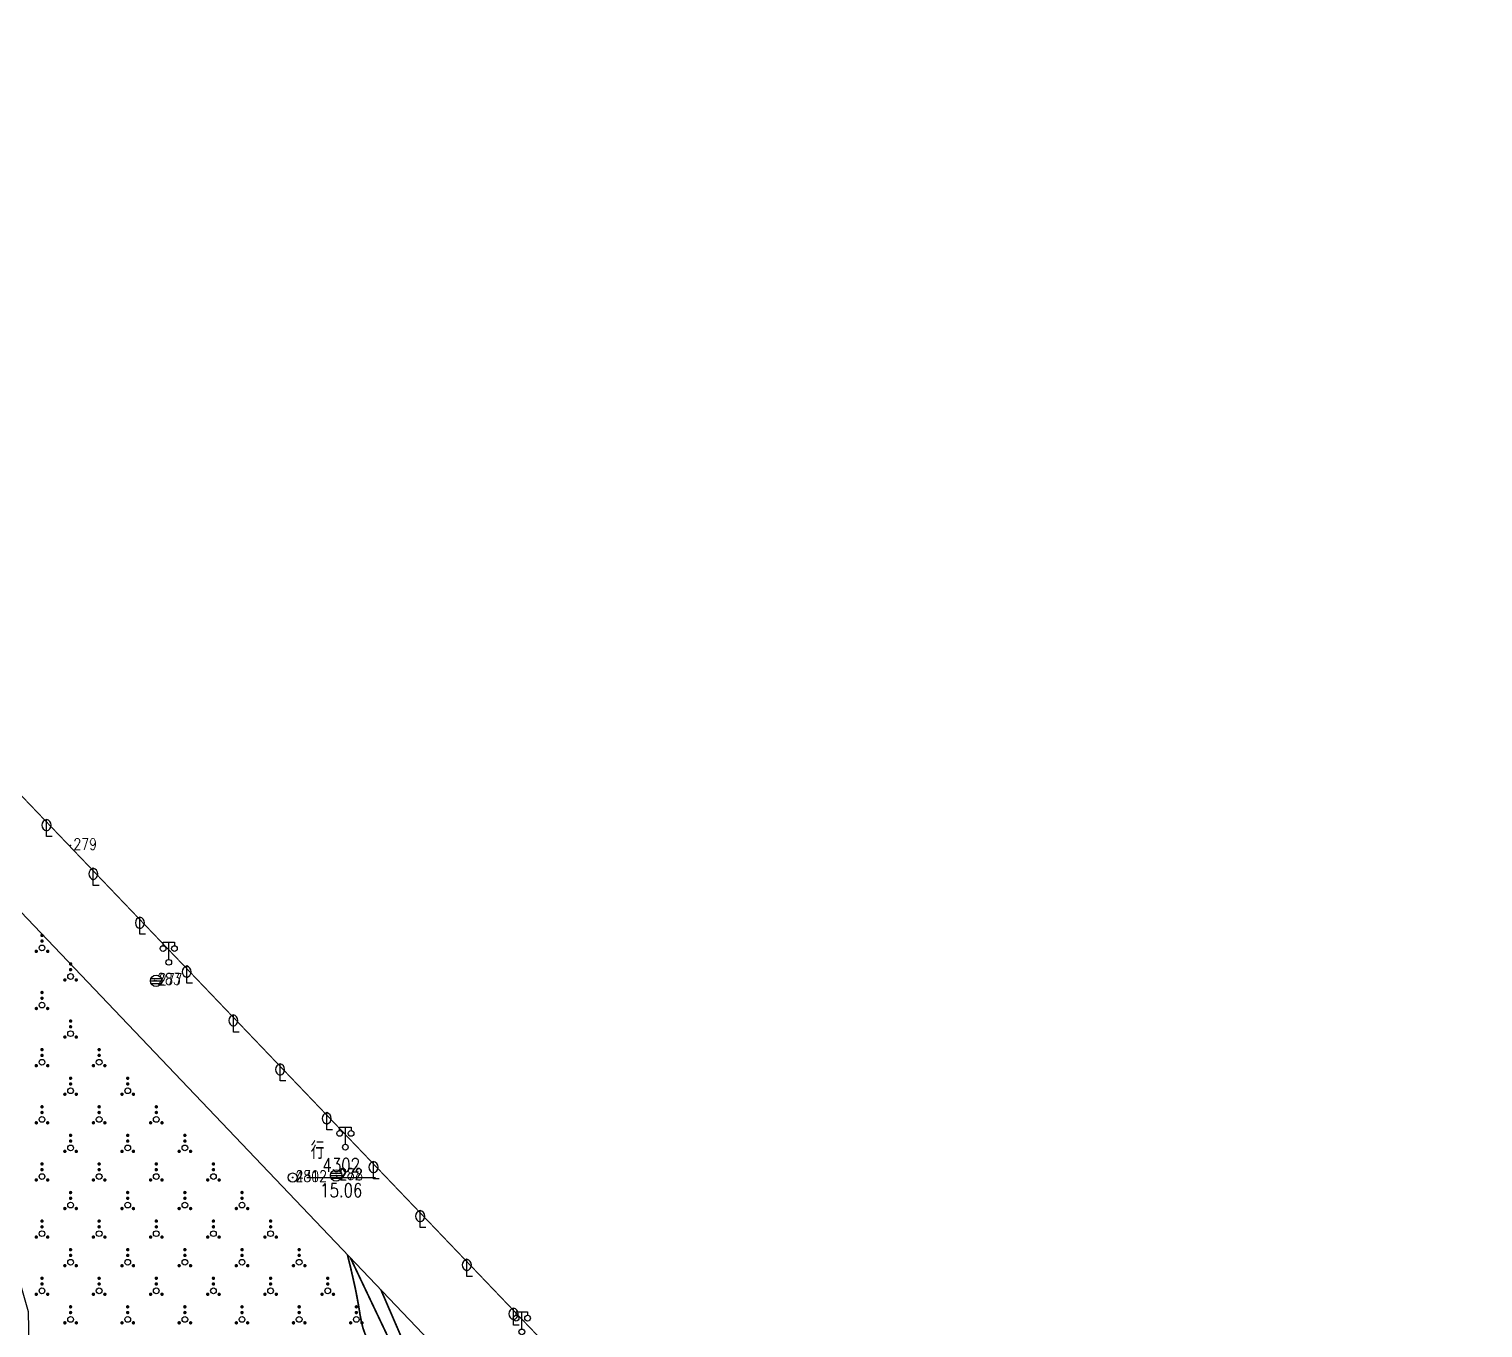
# Model space of a CAD drawing. Extents: x 1196 to 2163, y 619 to 1882.
# Drawn here: x 2029.8 to 2157, y 1087.4 to 1201.1 of the extents above; entities that cross this region are included whole.
import ezdxf
from ezdxf.enums import TextEntityAlignment as Align

# ---------------------------------------------------------------- set-up
doc = ezdxf.new("R2010")
doc.units = 0
doc.header["$LTSCALE"] = 0.5
doc.header["$PDSIZE"] = 0.2
doc.linetypes.add('X3', pattern=[5, 4, -1])
doc.layers.get('0').update_dxf_attribs({"linetype": 'CONTINUOUS'})
for name, color, linetype in [('COMPONENT', 4, 'CONTINUOUS'), ('DGX', 2, 'CONTINUOUS'), ('DLDW', 11, 'CONTINUOUS'), ('DLSS', 4, 'CONTINUOUS'), ('KZD', 1, 'CONTINUOUS'), ('ZBTZ', 3, 'CONTINUOUS'), ('ZDH', 1, 'CONTINUOUS')]:
    doc.layers.add(name, color=color, linetype=linetype)
doc.styles.add('HZ', font='rs.shx', dxfattribs={"width": 0.8, "bigfont": 'hztxt.shx'})
doc.linetypes.add('1161', pattern='A,0,[149,AAA.SHX,S=0.15,R=0,X=0,Y=0],-1.6', length=1.6)

# ---------------------------------------------------------------- blocks, each defined once
blk = doc.blocks.new('gc097')
for p, q in [((-1, 2.9), (-1, 3.5)), ((-1, 3.5), (1, 3.5)), ((0, 0.5), (0, 3.5)), ((1, 3.5), (1, 2.9))]:
    blk.add_line(p, q)
for centre in [(-1, 2.4), (1, 2.4), (0, 0)]:
    blk.add_circle(centre, 0.5)
blk = doc.blocks.new('gc160')
at = {"const_width": 0.3}
for points in [[(-0.15, 2.2, 1), (0.15, 2.2, 1)], [(-0.15, 1.2, 1), (0.15, 1.2, 1)], [(-1.15, -0.6, 1), (-0.85, -0.6, 1)], [(0.85, -0.6, 1), (1.15, -0.6, 1)]]:
    blk.add_lwpolyline(points, format="xyb", close=True, dxfattribs=at)
blk.add_circle((0, 0), 0.5)
blk = doc.blocks.new('gc143')
for p, q in [((0, 0), (0, 3)), ((1, 0), (0, 0))]:
    blk.add_line(p, q)
for centre, start, end in [((0.225, 2), 102.68038, 257.31962), ((-0.225, 2), 282.68038, 77.31962)]:
    blk.add_arc(centre, 1.025, start, end)
blk = doc.blocks.new('gcbj0103')
for p, q in [((-1, 0), (1, 0)), ((-0.9, 0.43), (0.9, 0.43)), ((-0.88, -0.47), (0.88, -0.47))]:
    blk.add_line(p, q)
blk.add_circle((0, 0), 1)
blk = doc.blocks.new('gc117')
blk.add_circle((0, 0), 0.8)
blk.add_point((0, 0))

msp = doc.modelspace()

# ---------------------------------------------------------------- linework, layer by layer
at = {"layer": 'DGX', "color": 3, "linetype": 'Continuous', "const_width": 0.15}
msp.add_lwpolyline([(2061.81, 1085.22), (2061.72, 1085.23), (2061.56, 1085.26), (2061.36, 1085.31), (2061.12, 1085.37), (2060.85, 1085.45), (2060.53, 1085.54), (2060.21, 1085.68), (2059.92, 1085.89), (2059.65, 1086.16), (2059.42, 1086.51), (2059.22, 1086.93), (2059.05, 1087.42), (2058.91, 1087.98), (2058.79, 1088.61), (2058.68, 1089.3), (2058.54, 1090.07), (2058.38, 1090.89), (2058.18, 1091.78), (2057.96, 1092.74), (2057.71, 1093.76), (2057.7, 1093.81)], dxfattribs=at)
at = {"layer": 'DLSS', "linetype": 'Continuous', "const_width": 0.1, "flags": 128}
msp.add_lwpolyline([(2156.98, 1000.29), (1965.55, 1200.54)], dxfattribs=at)
at = {"layer": 'DLSS', "linetype": 'X3', "const_width": 0.15}
for points in [[(2057.96, 1093.54, -0.065855), (2065.69, 1072.75, -0.033678), (2067.29, 1062.66, -0.00283), (2067.39, 1061.45, 0.020932), (2067.41, 1061.24, 0.035432), (2067.66, 1060.23, -0.027074), (2067.95, 1059.06, -0.011188), (2068.13, 1058.05, -0.0095), (2068.29, 1056.84, -0.026146), (2068.36, 1055.66, -0.024824), (2068.31, 1054.41, -0.032514), (2068.12, 1053.18, -0.020015), (2067.57, 1051.15, -0.014182), (2066.46, 1047.89, -0.025835), (2065.72, 1046.19, -0.000143), (2065.02, 1044.79, -0.000163), (2064.41, 1043.55, -0.000182), (2062.15, 1039.03, -0.000879), (2061.69, 1038.1, -0.015693), (2061.42, 1037.61, 0.003006), (2059.88, 1034.94, 0.008102)], [(2060.63, 1090.74, -0.054946), (2066.79, 1073.01, -0.033678)]]:
    msp.add_lwpolyline(points, format="xyb", dxfattribs=at)
at = {"layer": 'KZD', "linetype": 'Continuous'}
msp.add_line((2054.15, 1100.58), (2060.15, 1100.58), dxfattribs=at)
at = {"layer": 'ZBTZ', "linetype": '1161', "flags": 128}
msp.add_lwpolyline([(2121.82, 1026.51), (2151.19, 995.67), (2151.42, 993.36), (2151.53, 990.43), (2151.53, 989.01), (2151.38, 988.34), (2151, 986.93), (2150.02, 985.07), (2148.29, 982.5), (2146.19, 980.09), (2145.7, 979.78), (2096.33, 944.91), (2043.54, 908.4), (1945.97, 839.94), (1866.41, 784.94), (1844, 770.51), (1793.75, 739.61), (1787.35, 736.36), (1781.6, 733.16), (1764.84, 723.95), (1752.6, 717.55), (1721.55, 702.1), (1708.19, 695.67), (1705.97, 707.37), (1715.25, 709.14), (1713.33, 719.29), (1713.39, 719.89), (1741.42, 727.61), (1760.94, 734.89), (1799.05, 751.94), (1804.24, 754.5), (1825.48, 766.53), (1841.91, 776.8), (1864.56, 793.15), (1992.85, 882.76), (2000.01, 888.8), (2003.78, 892.56), (2012.65, 902.66), (2015.54, 906.34), (2020.91, 915), (2025.38, 925.02), (2030.02, 940.68), (2031.48, 947.7), (2032.67, 959.12), (2038.74, 959.05), (2038.79, 969.11), (2032.71, 969.19), (2030.8, 1037.78), (2029.78, 1088.82), (2027.96, 1095.29), (2025.31, 1099.93), (2022.41, 1105.06), (2019.03, 1109.61), (2017.02, 1111.92), (2001.14, 1128.32), (1942.65, 1190.71), (1941.55, 1191.89), (1941.02, 1193.1), (1940.91, 1193.98), (1940.93, 1194.88), (1941.08, 1195.88), (1941.44, 1197.02), (1942.05, 1198.13), (1942.56, 1198.77), (1943.3, 1199.49), (1944.46, 1200.39), (1945.46, 1200.71), (1947.06, 1201.06), (1949.3, 1201.03), (1953.93, 1200.94), (1955.83, 1200.74), (2121.12, 1027.25)], close=True, dxfattribs=at)
at = {"layer": 'ZDH', "linetype": 'Continuous'}
for p in [(2033.47, 1129.63, 15.35), (2033.47, 1129.63, 15.35), (2040.8, 1117.83, 15.18), (2040.8, 1117.83, 15.18), (2040.95, 1117.79, 15.18), (2040.95, 1117.79, 15.18), (2052.9, 1100.58, 15.06), (2052.9, 1100.58, 15.06), (2052.91, 1100.58, 15.05), (2056.7, 1100.76, 14.98), (2056.7, 1100.76, 14.98), (2056.75, 1100.71, 14.98), (2056.75, 1100.71, 14.98)]:
    msp.add_point(p, dxfattribs=at)

# ---------------------------------------------------------------- block references
at = {"layer": 'COMPONENT', "linetype": 'Continuous', "xscale": 0.5, "yscale": 0.5}
for p in [(2040.95, 1117.79, 15.18), (2056.7, 1100.76, 14.98)]:
    msp.add_blockref('gcbj0103', p, dxfattribs=at)
at = {"layer": 'DLDW', "linetype": 'Continuous', "xscale": 0.5, "yscale": 0.5}
for p in [(2042.06, 1119.41, 16.09), (2057.51, 1103.24, 16.09), (2072.95, 1087.08, 16.09)]:
    msp.add_blockref('gc097', p, dxfattribs=at)
at = {"layer": 'KZD', "linetype": 'Continuous', "xscale": 0.5, "yscale": 0.5}
msp.add_blockref('gc117', (2052.9, 1100.58, 15.06), dxfattribs=at)
at = {"layer": 'ZBTZ', "linetype": 'Continuous', "xscale": 0.5, "yscale": 0.5}
for name, p in [('gc143', (2031.37, 1130.41, 13.11)), ('gc143', (2035.46, 1126.14, 13.11)), ('gc143', (2039.54, 1121.86, 13.11)), ('gc160', (2030.97, 1120.67)), ('gc160', (2033.47, 1118.17)), ('gc143', (2043.63, 1117.59, 13.11)), ('gc160', (2030.97, 1115.67)), ('gc160', (2033.47, 1113.17)), ('gc143', (2047.71, 1113.31, 13.11)), ('gc160', (2030.97, 1110.67)), ('gc160', (2035.97, 1110.67)), ('gc143', (2051.8, 1109.03, 13.11)), ('gc160', (2033.47, 1108.17)), ('gc160', (2038.47, 1108.17)), ('gc160', (2030.97, 1105.67)), ('gc160', (2035.97, 1105.67)), ('gc160', (2040.97, 1105.67)), ('gc143', (2055.88, 1104.76, 13.11)), ('gc160', (2033.47, 1103.17)), ('gc160', (2038.47, 1103.17)), ('gc160', (2043.47, 1103.17)), ('gc160', (2030.97, 1100.67)), ('gc160', (2035.97, 1100.67)), ('gc160', (2040.97, 1100.67)), ('gc160', (2045.97, 1100.67)), ('gc143', (2059.97, 1100.48, 13.11)), ('gc160', (2033.47, 1098.17)), ('gc160', (2038.47, 1098.17)), ('gc160', (2043.47, 1098.17)), ('gc160', (2048.47, 1098.17)), ('gc143', (2064.05, 1096.21, 13.11)), ('gc160', (2030.97, 1095.67)), ('gc160', (2035.97, 1095.67)), ('gc160', (2040.97, 1095.67)), ('gc160', (2045.97, 1095.67)), ('gc160', (2050.97, 1095.67)), ('gc160', (2033.47, 1093.17)), ('gc160', (2038.47, 1093.17)), ('gc160', (2043.47, 1093.17)), ('gc160', (2048.47, 1093.17)), ('gc160', (2053.47, 1093.17)), ('gc143', (2068.14, 1091.93, 13.11)), ('gc160', (2030.97, 1090.67)), ('gc160', (2035.97, 1090.67)), ('gc160', (2040.97, 1090.67)), ('gc160', (2045.97, 1090.67)), ('gc160', (2050.97, 1090.67)), ('gc160', (2055.97, 1090.67)), ('gc160', (2033.47, 1088.17)), ('gc160', (2038.47, 1088.17)), ('gc160', (2043.47, 1088.17)), ('gc160', (2048.47, 1088.17)), ('gc160', (2053.47, 1088.17)), ('gc160', (2058.47, 1088.17)), ('gc143', (2072.22, 1087.66, 13.11))]:
    msp.add_blockref(name, p, dxfattribs=at)

# ---------------------------------------------------------------- texts
at = {"layer": 'DLSS', "linetype": 'Continuous', "style": 'HZ', "width": 0.8}
msp.add_text('行', height=1.5, dxfattribs=at).set_placement((2054.48, 1102.2))
at = {"layer": 'KZD', "linetype": 'Continuous', "style": 'HZ', "width": 0.8}
for s, p in [('4302', (2057.15, 1101.67)), ('15.06', (2057.15, 1099.47))]:
    msp.add_text(s, height=1.2, dxfattribs=at).set_placement(p, align=Align.MIDDLE)
at = {"layer": 'ZDH', "linetype": 'Continuous', "style": 'HZ', "width": 0.8}
for s, p in [('279', (2033.72, 1129.25, 15.35)), ('279', (2033.72, 1129.25, 15.35)), ('283', (2041.05, 1117.45, 15.18)), ('283', (2041.05, 1117.45, 15.18)), ('277', (2041.2, 1117.42, 15.18)), ('277', (2041.2, 1117.42, 15.18)), ('281', (2053.15, 1100.2, 15.06)), ('281', (2053.15, 1100.2, 15.06)), ('4302', (2053.16, 1100.2, 15.05)), ('282', (2056.95, 1100.39, 14.98)), ('282', (2056.95, 1100.39, 14.98)), ('278', (2057, 1100.34, 14.98)), ('278', (2057, 1100.34, 14.98))]:
    msp.add_text(s, height=1, dxfattribs=at).set_placement(p)

doc.saveas('drawing.dxf')
